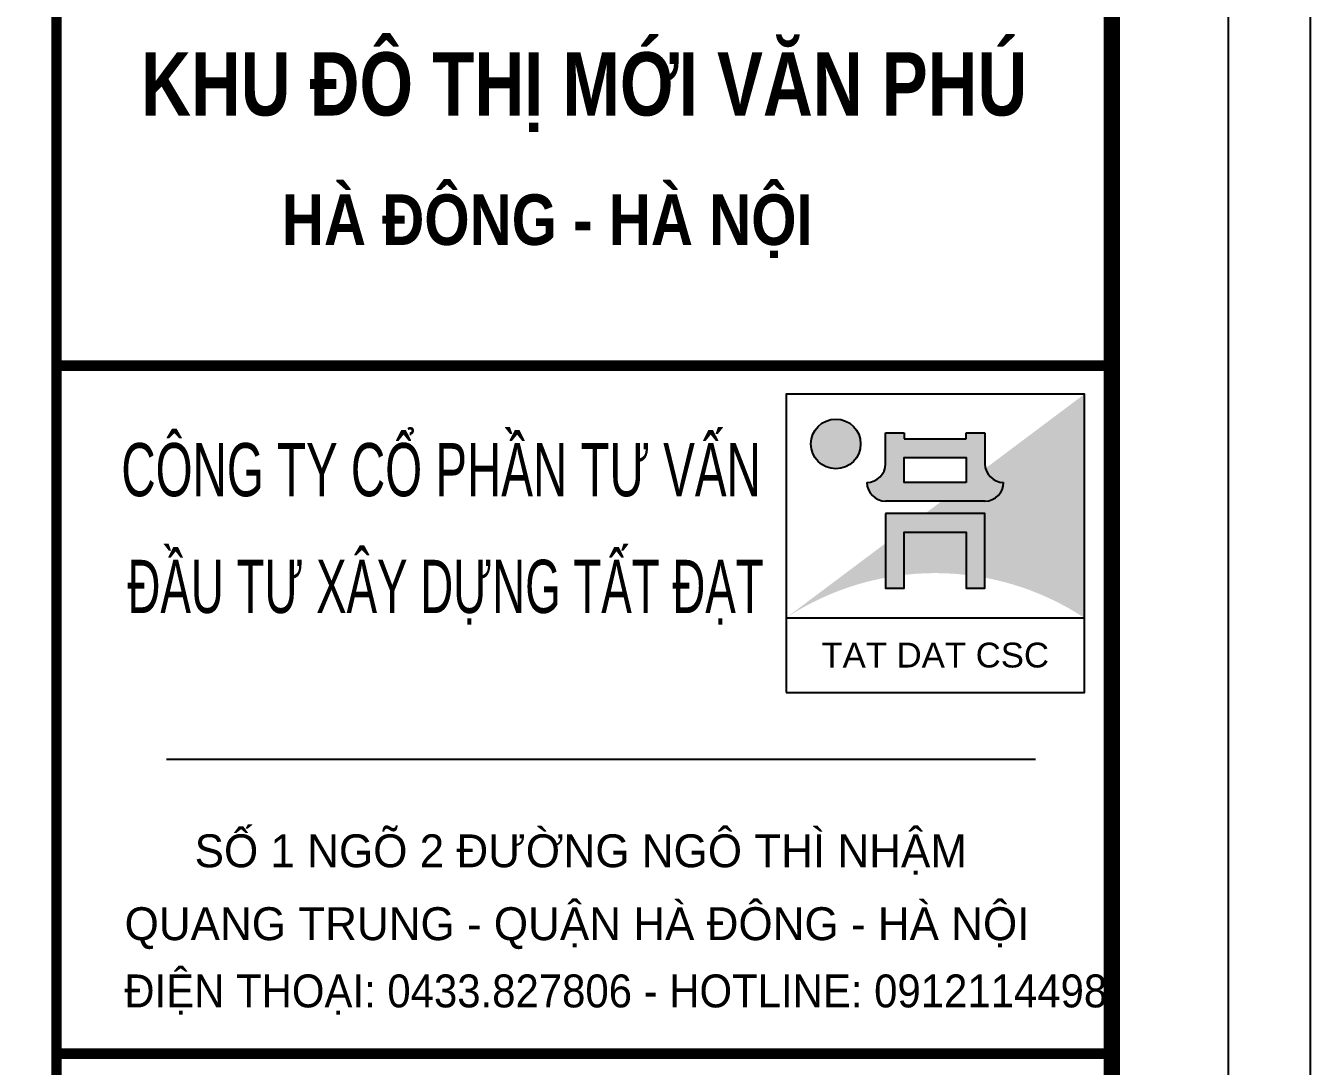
# Model space of a CAD drawing. Header units: millimetres. Extents: x -34806 to 662668, y 63228 to 99452.
# Drawn here: x 217841 to 223976, y 80499 to 85471 of the extents above; entities that cross this region are included whole.
import ezdxf
from ezdxf.enums import TextEntityAlignment as Align

# ---------------------------------------------------------------- set-up
doc = ezdxf.new("R2010")
doc.units = ezdxf.units.MM
doc.header["$LTSCALE"] = 200
doc.header["$MEASUREMENT"] = 0
doc.layers.get('0').update_dxf_attribs({"color": 95, "linetype": 'CONTINUOUS'})
doc.layers.get('DEFPOINTS').update_dxf_attribs({"linetype": 'CONTINUOUS'})
doc.layers.add('hacth', color=251, linetype='CONTINUOUS', lineweight=13)
for name, color, linetype in [('KHUNGTEN', 7, 'CONTINUOUS'), ('Net_Thay', 7, 'CONTINUOUS'), ('TEXT', 7, 'CONTINUOUS'), ('TEXT2', 6, 'CONTINUOUS')]:
    doc.layers.add(name, color=color, linetype=linetype)
doc.styles.add('.VnArial', font='VNARIAL.ttf')
doc.styles.add('Aria H B iso', font='VHARIALB.ttf')
doc.styles.add('TEXT1', font='VHARIAL.ttf', dxfattribs={"width": 0.85, "height": 200})
doc.styles.add('VNCC-SIM', font='VHAVAN.ttf', dxfattribs={"width": 0.85})

# ---------------------------------------------------------------- blocks, each defined once
blk = doc.blocks.new('A$C5F910C25')
at = {"layer": 'Net_Thay', "ltscale": 0.5, "true_color": 0x0f9997}
h = blk.add_hatch(color=134, dxfattribs=at)
edge = h.paths.add_edge_path()
edge.add_line((23.99999934621155, 24.00000047203503), (-6.537884473800659e-07, 6.000000472107786))
edge.add_arc((11.99999934621155, -12.19999952812213), 21.80000000017373, 56.60151153231379, 123.3984884676862, ccw=False)
edge.add_line((23.99999934621155, 6.000000472093234), (23.99999934621155, 24.00000047202047))
h = blk.add_hatch(color=134, dxfattribs=at)
edge = h.paths.add_edge_path()
edge.add_arc((3.999999346211553, 20.00000047209323), 2, 0, 180)
edge.add_arc((3.999999346211553, 20.00000047209323), 2, 180, 360)
at = {"layer": 'Net_Thay', "ltscale": 0.5, "true_color": 0x001e02}
h = blk.add_hatch(color=98, dxfattribs=at)
h.paths.add_polyline_path([(15.99999934621155, 14.40000047208741), (7.999999346211553, 14.40000047208741), (7.999999346211553, 8.400000472087413), (9.499999346211553, 8.400000472087413), (9.499999346211553, 12.90000047208741), (14.49999934621155, 12.90000047208741), (14.49999934621155, 8.400000472087413), (15.99999934621155, 8.400000472087413)])
h.paths.add_polyline_path([(14.49999934667721, 16.90000047208741), (9.499999346211553, 16.90000047208741), (9.499999346211553, 18.90000047208741), (14.49999934621155, 18.90000047208741)], flags=16)
edge = h.paths.add_edge_path()
edge.add_arc((17.49999934621155, 18.40000047208741), 1.499999999992724, 180.0000000002779, 270, ccw=False)
edge.add_line((15.99999934621155, 18.40000047208741), (15.99999934621155, 20.90000047210196))
edge.add_line((15.99999934621155, 20.90000047208741), (14.49999934621155, 20.90000047208741))
edge.add_line((14.49999934621155, 20.90000047208741), (14.49999934621155, 20.40000047208741))
edge.add_line((14.49999934621155, 20.40000047208741), (9.499999346211553, 20.40000047208741))
edge.add_line((9.499999346211553, 20.40000047208741), (9.499999346211553, 20.90000047208741))
edge.add_line((9.499999346211553, 20.90000047208741), (7.999999346211553, 20.90000047208741))
edge.add_line((7.999999346211553, 20.90000047208741), (7.999999346211553, 18.40000047207286))
edge.add_arc((6.499999346211553, 18.40000047208741), 1.5, 270, 359.9999999997221, ccw=False)
edge.add_arc((7.999999346211553, 16.90000047208741), 1.5, 180, 270)
edge.add_line((7.999999346211553, 15.40000047208741), (15.99999934621155, 15.40000047208741))
edge.add_arc((15.99999934621155, 16.90000047208741), 1.5, 270, 360)
at = {"layer": 'Net_Thay', "color": 2, "ltscale": 0.5}
blk.add_line((-6.537884473800659e-07, 6.000000472093234), (23.99999934621155, 6.000000472093234), dxfattribs=at)
at = {"layer": 'Net_Thay', "ltscale": 0.5}
blk.add_lwpolyline([(-6.537884473800659e-07, 4.720932338386774e-07), (23.99999934621155, 4.720932338386774e-07), (23.99999934621155, 24.00000047209323), (-6.537884473800659e-07, 24.00000047209323)], close=True, dxfattribs=at)
at = {"layer": 'Net_Thay', "color": 98, "ltscale": 0.5, "true_color": 0x001e02}
blk.add_lwpolyline([(15.99999934621155, 15.40000047208741), (7.999999346211553, 15.40000047208741, -0.414213562373095), (6.499999346211553, 16.90000047208741, 0.4142135623730951), (7.999999346211553, 18.40000047208741), (7.999999346211553, 20.90000047208741), (9.499999346211553, 20.90000047208741), (9.499999346211553, 20.40000047208741), (14.49999934621155, 20.40000047208741), (14.49999934621155, 20.90000047208741), (15.99999934621155, 20.90000047208741), (15.99999934621155, 18.40000047208741, 0.414213562373095), (17.49999934621155, 16.90000047208741, -0.414213562373095)], format="xyb", close=True, dxfattribs=at)
for points in [[(14.49999934667721, 16.90000047208741), (9.499999346211553, 16.90000047208741), (9.499999346211553, 18.90000047208741), (14.49999934621155, 18.90000047208741)], [(7.999999346211553, 14.40000047208741), (7.999999346211553, 8.400000472087413), (9.499999346211553, 8.400000472087413), (9.499999346211553, 12.90000047208741), (14.49999934621155, 12.90000047208741), (14.49999934621155, 8.400000472087413), (15.99999934621155, 8.400000472087413), (15.99999934621155, 14.40000047208741)]]:
    blk.add_lwpolyline(points, close=True, dxfattribs=at)
at = {"layer": 'Net_Thay', "color": 134, "ltscale": 0.5, "true_color": 0x0f9997}
blk.add_circle((3.999999346211553, 20.00000047209323), 2, dxfattribs=at)
at = {"layer": 'Net_Thay', "color": 2, "style": '.VnArial'}
blk.add_text('TAT DAT CSC', height=2, dxfattribs=at).set_placement((2.841745594516397, 2.000000472093234))
blk = doc.blocks.new('khung')
at = {"layer": 'DEFPOINTS', "color": 8}
blk.add_lwpolyline([(0, 0), (31503.2142857092, 0), (31503.2142857092, 22274.99999999884), (0, 22274.99999999884)], close=True, dxfattribs=at)
at = {"layer": 'KHUNGTEN', "color": 4}
for points, const_width in [([(847.8094161225017, 388.0662020905293), (31116.97317918693, 388.0662020905293), (31116.97317918693, 21886.93379790831), (847.8094161225017, 21886.93379790831)], 54.32926829268017), ([(27622.55226480344, 21886.93379790831), (31115.14808361861, 21886.93379790831), (31115.14808361861, 388.0662020905293), (27622.55226480344, 388.0662020905293)], 34.92595818815155)]:
    blk.add_lwpolyline(points, close=True, dxfattribs=dict(at, const_width=const_width))
at = {"layer": 'KHUNGTEN', "color": 4, "const_width": 34.92595818815155}
for points in [[(27622.55244430073, 13015.04487406099), (31115.14826308552, 13015.04487406099)], [(27622.55244430073, 10736.72422027594), (31115.14826308552, 10736.72422027594)]]:
    blk.add_lwpolyline(points, dxfattribs=at)
at = {"layer": 'TEXT', "ltscale": 0.5}
blk.add_line((27986.60985845308, 11711.78306946379), (30863.53041137882, 11711.78306946379), dxfattribs=at)
at = {"layer": 'Net_Thay', "ltscale": 0.5, "xscale": 41.14443919872792, "yscale": 41.14443919843416, "zscale": 41.14443919841674}
blk.add_blockref('A$C5F910C25', (30038.09329324789, 11933.25575218037), dxfattribs=at)
at = {"color": 7, "style": 'Aria H B iso'}
for s, height, width, p, p2 in [('KHU §¤ THÞ MíI V¡N PHó', 209.5557491289093, 0.7842867514927371, (27902.79010211822, 13843.96685813665), (30836.57058989628, 13843.96685813665)), ('     hµ ®«ng - hµ néi      ', 167.6445993031274, 0.8236616100735753, (28100.74854778661, 13415.15737015691), (30447.77293800905, 13415.15737015691))]:
    blk.add_text(s, height=height, dxfattribs=dict(at, width=width)).set_placement(p, p2, align=Align.FIT)
at = {"layer": 'TEXT', "style": 'VNCC-SIM'}
for s, p in [('Sè 1 ngâ 2 ®\xadêng Ng« Th× NhËm ', (28079.7719981267, 11353.83755541717)), ('Quang Trung - QuËn Hµ §«ng - Hµ Néi', (27847.86973745052, 11112.40169976035))]:
    blk.add_text(s, height=108.9886755819513, dxfattribs=at).set_placement(p)
at = {"layer": 'TEXT', "style": 'VNCC-SIM', "width": 0.9519099250354756}
blk.add_text('§iÖn Tho¹i: 0433.827806 - hotline: 0912114498 ', height=108.9886755819513, dxfattribs=at).set_placement((27846.79470654219, 10889.70762730849))
at = {"layer": 'TEXT2', "style": 'TEXT1'}
for s, width, p in [('C¤NG TY Cæ PHÇN T¦ VÊN', 0.6389054874326405, (27837.08662231182, 12582.8204010752)), ('§ÇU T¦ X¢Y DùNG TÊT §¹T', 0.6144138413786301, (27857.24481806948, 12196.09640660527))]:
    blk.add_text(s, height=176.1951943736632, dxfattribs=dict(at, width=width)).set_placement(p)

msp = doc.modelspace()

# ---------------------------------------------------------------- linework, layer by layer
msp.add_lwpolyline([(223975.6559315233, 64323.57702026269), (177036.0125892371, 64323.57702026269), (177036.0125892371, 97952.6194117193), (223975.6559315233, 97952.6194117193)], close=True)

# ---------------------------------------------------------------- block references
at = {"layer": 'hacth', "xscale": 1.44238117831992, "yscale": 1.442381252141786, "zscale": 1.442381260145733}
msp.add_blockref('khung', (178145.8356682373, 65073.57702026269), dxfattribs=at)

doc.saveas('drawing.dxf')
